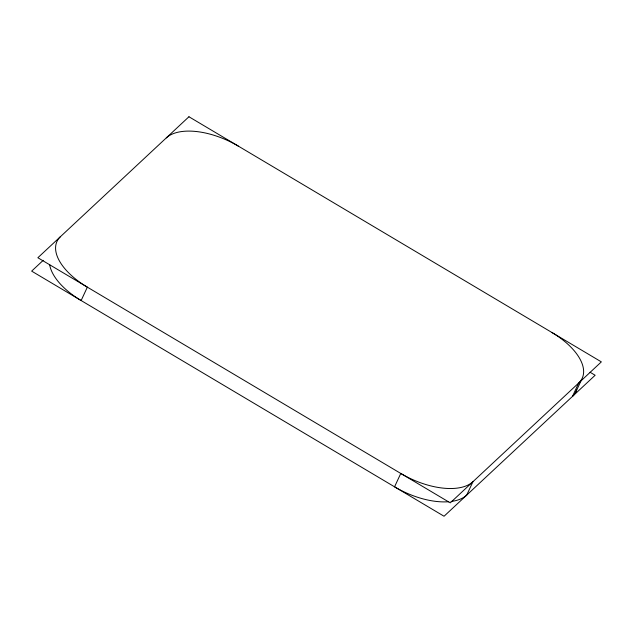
<?xml version="1.0" encoding="UTF-8"?>
<svg xmlns="http://www.w3.org/2000/svg" width="633" height="633" viewBox="0 0 633 633"><rect width="100%" height="100%" fill="white"/><g stroke="black" fill="none" stroke-linecap="round" stroke-linejoin="round"><path stroke-width="0.95" d="M576.109 391.368L581.49 379.776M43.218 260.329L31.65 271.122L444.057 516.243L595.139 375.258L590.051 372.236M451.036 501.486A58.45 29.308 24.9 0 0 466.719 495.093L472.93 481.713A58.45 29.308 24.9 0 1 400.776 473.444L394.565 486.824A58.45 29.308 24.9 0 0 448.757 501.724M60.523 236.592A58.45 29.308 24.9 0 0 87.346 287.153L81.143 300.533A58.45 29.308 24.9 0 1 49.611 264.483M551.857 332.467A58.45 29.308 24.9 0 1 578.689 383.028L572.477 396.408A58.45 29.308 24.9 0 0 576.655 389.928M166.281 137.907A58.45 29.308 24.9 0 1 238.435 146.176M188.943 116.757L37.861 257.742L450.269 502.863L601.35 361.878L188.943 116.757"/></g></svg>
